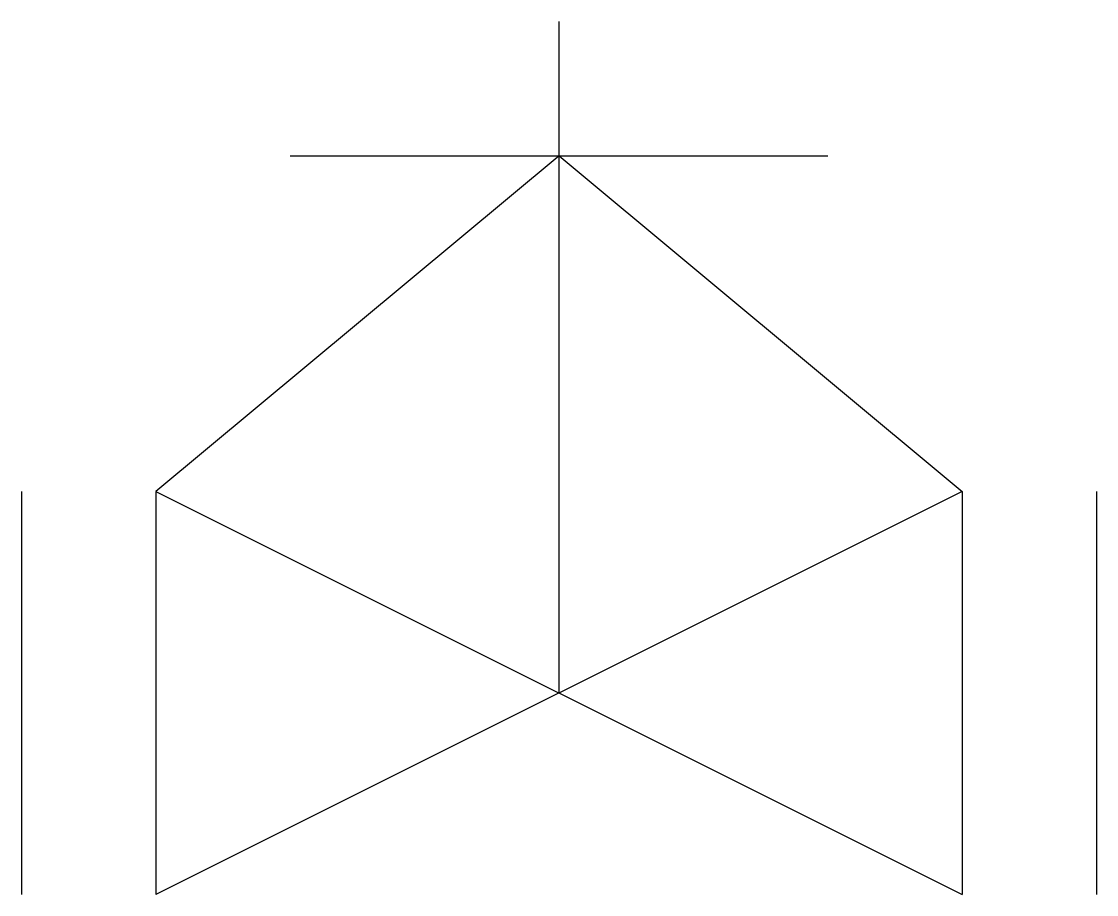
# Model space of a CAD drawing. Extents: x 0 to 8, y -1.5 to 5.
import ezdxf

# ---------------------------------------------------------------- set-up
doc = ezdxf.new("R2010")
doc.units = 0
doc.header["$MEASUREMENT"] = 0
doc.layers.add('1', color=7, linetype='CONTINUOUS')

msp = doc.modelspace()

# ---------------------------------------------------------------- linework, layer by layer
at = {"layer": '1'}
for p, q in [((4, 0), (4, 5)), ((4, 4), (1, 1.5)), ((2, 4), (6, 4)), ((4, 4), (7, 1.5)), ((0, 1.5), (0, -1.5)), ((1, 1.5), (7, -1.5)), ((7, 1.5), (1, -1.5)), ((1, 1.5), (1, -1.5)), ((7, 1.5), (7, -1.5)), ((8, 1.5), (8, -1.5))]:
    msp.add_line(p, q, dxfattribs=at)

doc.saveas('drawing.dxf')
